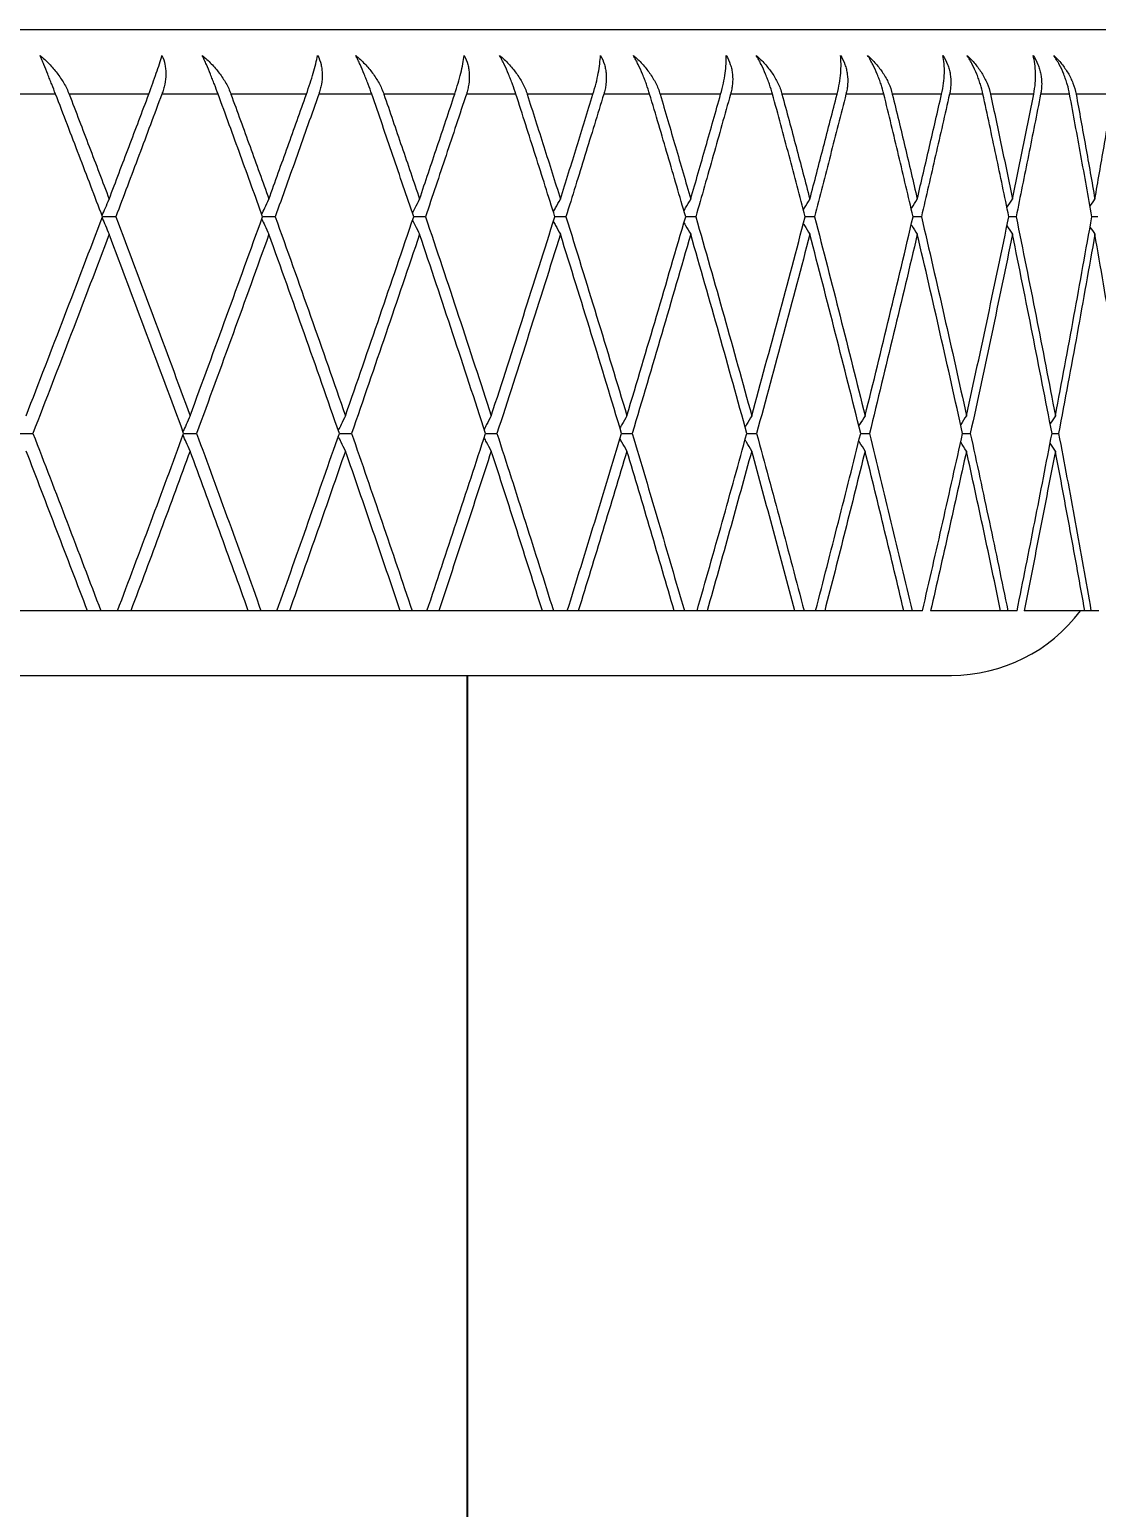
# Model space of a CAD drawing. Extents: x 1661 to 2451, y 0 to 579.
# Drawn here: x 1902.75 to 1911.02, y 266.34 to 277.78 of the extents above; entities that cross this region are included whole.
import ezdxf

# ---------------------------------------------------------------- set-up
doc = ezdxf.new("R2010")
doc.units = 0
doc.header["$LTSCALE"] = 10
doc.header["$MEASUREMENT"] = 0
doc.header["$PDMODE"] = 3
doc.header["$PDSIZE"] = -10
doc.layers.get('0').update_dxf_attribs({"linetype": 'CONTINUOUS'})
doc.layers.get('DEFPOINTS').update_dxf_attribs({"linetype": 'CONTINUOUS'})
doc.layers.add('1', color=7, linetype='CONTINUOUS')
doc.styles.add('Daelim Dimension', font='')
doc.styles.get('Daelim Dimension').set_extended_font_data('나눔고딕')
doc.dimstyles.new('DEFAULT', dxfattribs={"dimscale": 2, "dimtxt": 2, "dimasz": 2, "dimexe": 0, "dimexo": 2, "dimgap": 1, "dimtad": 1, "dimdec": 0, "dimzin": 9, "dimdsep": 46, "dimtxsty": 'Daelim Dimension', "dimcen": 0.5, "dimclrd": 5, "dimclre": 5, "dimclrt": 256, "dimadec": 1, "dimazin": 0, "dimtfac": 1, "dimtdec": 0, "dimtix": 1, "dimtmove": 0, "dimatfit": 3, "dimfxl": 1, "dimtolj": 1, "dimtzin": 1, "dimlwd": 9, "dimlwe": 9, "dimarcsym": 0})

# ---------------------------------------------------------------- blocks, each defined once
blk = doc.blocks.new('*D10')
at = {"color": 5, "linetype": 'ByBlock', "lineweight": 9, "ltscale": 0.5, "transparency": 16777216}
for p, q in [((2201.175, 273.281), (2210.23, 273.281)), ((2210.23, 229.281), (2210.23, 269.281)), ((2201.175, 225.281), (2210.23, 225.281))]:
    blk.add_line(p, q, dxfattribs=at)
at = {"color": 5, "lineweight": 9, "ltscale": 0.5, "transparency": 16777216}
for p, q in [((1872.627, 259.845), (1872.627, 257.735)), ((1907.627, 259.845), (1907.627, 257.735)), ((1872.627, 257.735), (1760.008, 257.735)), ((1903.627, 257.735), (1876.627, 257.735))]:
    blk.add_line(p, q, dxfattribs=at)
at = {"color": 5, "ltscale": 0.5, "transparency": 16777216}
for points in [[(2209.563, 269.281), (2210.897, 269.281), (2210.23, 273.281)], [(1876.627, 258.401), (1876.627, 257.068), (1872.627, 257.735)], [(1903.627, 258.401), (1903.627, 257.068), (1907.627, 257.735)], [(2209.563, 229.281), (2210.897, 229.281), (2210.23, 225.281)]]:
    blk.add_solid(points, dxfattribs=at)
at = {"layer": 'DEFPOINTS', "color": 0, "ltscale": 0.5, "transparency": 16777216}
for p in [(2197.175, 273.281), (2210.23, 273.281), (1907.627, 257.735), (1872.627, 255.845), (1907.627, 255.845), (2197.175, 225.281)]:
    blk.add_point(p, dxfattribs=at)
at = {"color": 7, "ltscale": 0.5, "transparency": 16777216, "insert": (1803.117, 266.359), "char_height": 10, "attachment_point": 5, "style": 'Daelim Dimension'}
blk.add_mtext('\\A1;설치구멍 %%C35', dxfattribs=at)
at = {"ltscale": 0.5, "transparency": 16777216, "insert": (2206.053, 249.281), "char_height": 4, "attachment_point": 5, "rotation": 90, "style": 'Daelim Dimension'}
blk.add_mtext('\\A1;48', dxfattribs=at)

msp = doc.modelspace()

# ---------------------------------------------------------------- linework, layer by layer
at = {"ltscale": 0.5}
msp.add_line((1906.144, 254.92), (1906.144, 272.781), dxfattribs=at)
at = {"layer": '1', "color": 7, "linetype": 'Continuous', "lineweight": 18}
for p, q in [((1890.144, 277.781), (1912.144, 277.781)), ((1903.201, 273.281), (1902.242, 273.281)), ((1903.434, 273.281), (1903.304, 273.281)), ((1904.447, 273.281), (1903.536, 273.281)), ((1904.668, 273.281), (1904.545, 273.281)), ((1905.624, 273.281), (1904.765, 273.281)), ((1905.831, 273.281), (1905.716, 273.281)), ((1906.725, 273.281), (1905.922, 273.281)), ((1906.918, 273.281), (1906.811, 273.281)), ((1907.746, 273.281), (1907.003, 273.281)), ((1907.923, 273.281), (1907.825, 273.281)), ((1908.68, 273.281), (1908.001, 273.281)), ((1908.842, 273.281), (1908.752, 273.281)), ((1909.525, 273.281), (1908.912, 273.281)), ((1909.669, 273.281), (1909.589, 273.281)), ((1910.275, 273.281), (1909.732, 273.281)), ((1910.402, 273.281), (1910.331, 273.281)), ((1910.927, 273.281), (1910.457, 273.281)), ((1911.035, 273.281), (1910.975, 273.281)), ((1890.144, 272.781), (1909.894, 272.781))]:
    msp.add_line(p, q, dxfattribs=at)
msp.add_arc((1909.894, 274.031), 1.25, 270, 323.1296, dxfattribs=at)
for points, knots in [([(1902.954, 277.281), (1902.944, 277.306), (1902.934, 277.332), (1902.919, 277.37), (1902.914, 277.383), (1902.903, 277.409), (1902.898, 277.422), (1902.883, 277.461), (1902.873, 277.486), (1902.858, 277.522), (1902.853, 277.534), (1902.843, 277.558), (1902.838, 277.569), (1902.834, 277.581)], [0, 0, 0, 0, 0.25, 0.25, 0.375, 0.375, 0.5, 0.5, 0.75, 0.75, 0.875, 0.875, 1, 1, 1, 1]), ([(1902.834, 277.581), (1902.858, 277.56), (1902.882, 277.539), (1902.926, 277.493), (1902.946, 277.469), (1902.975, 277.432), (1902.984, 277.419), (1903.002, 277.392), (1903.01, 277.379), (1903.034, 277.338), (1903.047, 277.31), (1903.059, 277.281)], [0, 0, 0, 0, 0.25, 0.25, 0.5, 0.5, 0.625, 0.625, 0.75, 0.75, 1, 1, 1, 1]), ([(1903.676, 277.281), (1903.687, 277.31), (1903.697, 277.338), (1903.716, 277.392), (1903.725, 277.418), (1903.743, 277.469), (1903.751, 277.493), (1903.765, 277.539), (1903.772, 277.56), (1903.778, 277.581)], [0, 0, 0, 0, 0.25, 0.25, 0.5, 0.5, 0.75, 0.75, 1, 1, 1, 1]), ([(1903.778, 277.581), (1903.788, 277.558), (1903.796, 277.535), (1903.803, 277.498), (1903.805, 277.486), (1903.807, 277.461), (1903.808, 277.448), (1903.807, 277.409), (1903.805, 277.383), (1903.797, 277.345), (1903.794, 277.332), (1903.786, 277.306), (1903.782, 277.293), (1903.777, 277.281)], [0, 0, 0, 0, 0.25, 0.25, 0.375, 0.375, 0.5, 0.5, 0.75, 0.75, 0.875, 0.875, 1, 1, 1, 1]), ([(1904.213, 277.281), (1904.204, 277.306), (1904.194, 277.332), (1904.179, 277.37), (1904.174, 277.383), (1904.164, 277.409), (1904.158, 277.422), (1904.143, 277.461), (1904.132, 277.486), (1904.117, 277.522), (1904.111, 277.534), (1904.101, 277.558), (1904.096, 277.569), (1904.09, 277.581)], [0, 0, 0, 0, 0.25, 0.25, 0.375, 0.375, 0.5, 0.5, 0.75, 0.75, 0.875, 0.875, 1, 1, 1, 1]), ([(1904.09, 277.581), (1904.115, 277.56), (1904.138, 277.539), (1904.182, 277.493), (1904.203, 277.469), (1904.231, 277.432), (1904.24, 277.419), (1904.257, 277.392), (1904.266, 277.379), (1904.289, 277.338), (1904.302, 277.31), (1904.312, 277.281)], [0, 0, 0, 0, 0.25, 0.25, 0.5, 0.5, 0.625, 0.625, 0.75, 0.75, 1, 1, 1, 1]), ([(1904.897, 277.281), (1904.907, 277.31), (1904.916, 277.338), (1904.934, 277.392), (1904.942, 277.418), (1904.957, 277.469), (1904.963, 277.493), (1904.975, 277.539), (1904.98, 277.56), (1904.984, 277.581)], [0, 0, 0, 0, 0.25, 0.25, 0.5, 0.5, 0.75, 0.75, 1, 1, 1, 1]), ([(1904.984, 277.581), (1904.996, 277.558), (1905.004, 277.535), (1905.013, 277.498), (1905.015, 277.486), (1905.018, 277.461), (1905.019, 277.448), (1905.02, 277.409), (1905.018, 277.383), (1905.011, 277.345), (1905.008, 277.332), (1905.001, 277.306), (1904.997, 277.293), (1904.993, 277.281)], [0, 0, 0, 0, 0.25, 0.25, 0.375, 0.375, 0.5, 0.5, 0.75, 0.75, 0.875, 0.875, 1, 1, 1, 1]), ([(1905.404, 277.281), (1905.395, 277.306), (1905.386, 277.332), (1905.371, 277.37), (1905.366, 277.383), (1905.356, 277.409), (1905.35, 277.422), (1905.335, 277.461), (1905.324, 277.486), (1905.307, 277.522), (1905.302, 277.534), (1905.29, 277.558), (1905.285, 277.569), (1905.279, 277.581)], [0, 0, 0, 0, 0.25, 0.25, 0.375, 0.375, 0.5, 0.5, 0.75, 0.75, 0.875, 0.875, 1, 1, 1, 1]), ([(1905.279, 277.581), (1905.304, 277.56), (1905.327, 277.539), (1905.37, 277.493), (1905.391, 277.469), (1905.418, 277.432), (1905.427, 277.419), (1905.444, 277.392), (1905.452, 277.379), (1905.474, 277.338), (1905.487, 277.31), (1905.497, 277.281)], [0, 0, 0, 0, 0.25, 0.25, 0.5, 0.5, 0.625, 0.625, 0.75, 0.75, 1, 1, 1, 1]), ([(1906.046, 277.281), (1906.055, 277.31), (1906.064, 277.338), (1906.08, 277.392), (1906.087, 277.418), (1906.099, 277.469), (1906.104, 277.493), (1906.113, 277.539), (1906.116, 277.56), (1906.119, 277.581)], [0, 0, 0, 0, 0.25, 0.25, 0.5, 0.5, 0.75, 0.75, 1, 1, 1, 1]), ([(1906.119, 277.581), (1906.131, 277.558), (1906.14, 277.535), (1906.15, 277.498), (1906.153, 277.486), (1906.157, 277.461), (1906.158, 277.448), (1906.16, 277.409), (1906.158, 277.383), (1906.152, 277.345), (1906.15, 277.332), (1906.144, 277.306), (1906.14, 277.293), (1906.136, 277.281)], [0, 0, 0, 0, 0.25, 0.25, 0.375, 0.375, 0.5, 0.5, 0.75, 0.75, 0.875, 0.875, 1, 1, 1, 1]), ([(1906.52, 277.281), (1906.512, 277.306), (1906.503, 277.332), (1906.489, 277.37), (1906.484, 277.383), (1906.474, 277.409), (1906.468, 277.422), (1906.452, 277.461), (1906.441, 277.486), (1906.424, 277.522), (1906.418, 277.534), (1906.406, 277.558), (1906.4, 277.569), (1906.394, 277.581)], [0, 0, 0, 0, 0.25, 0.25, 0.375, 0.375, 0.5, 0.5, 0.75, 0.75, 0.875, 0.875, 1, 1, 1, 1]), ([(1906.394, 277.581), (1906.419, 277.56), (1906.442, 277.539), (1906.484, 277.493), (1906.504, 277.469), (1906.531, 277.432), (1906.54, 277.419), (1906.557, 277.392), (1906.564, 277.379), (1906.586, 277.338), (1906.598, 277.31), (1906.607, 277.281)], [0, 0, 0, 0, 0.25, 0.25, 0.5, 0.5, 0.625, 0.625, 0.75, 0.75, 1, 1, 1, 1]), ([(1907.117, 277.281), (1907.126, 277.31), (1907.134, 277.338), (1907.148, 277.392), (1907.153, 277.418), (1907.163, 277.469), (1907.167, 277.493), (1907.172, 277.539), (1907.174, 277.56), (1907.175, 277.581)], [0, 0, 0, 0, 0.25, 0.25, 0.5, 0.5, 0.75, 0.75, 1, 1, 1, 1]), ([(1907.175, 277.581), (1907.188, 277.558), (1907.198, 277.535), (1907.209, 277.498), (1907.212, 277.486), (1907.217, 277.461), (1907.218, 277.448), (1907.221, 277.409), (1907.221, 277.383), (1907.216, 277.345), (1907.214, 277.332), (1907.208, 277.306), (1907.205, 277.293), (1907.201, 277.281)], [0, 0, 0, 0, 0.25, 0.25, 0.375, 0.375, 0.5, 0.5, 0.75, 0.75, 0.875, 0.875, 1, 1, 1, 1]), ([(1907.556, 277.281), (1907.549, 277.306), (1907.54, 277.332), (1907.527, 277.37), (1907.522, 277.383), (1907.512, 277.409), (1907.507, 277.422), (1907.49, 277.461), (1907.479, 277.486), (1907.461, 277.522), (1907.455, 277.534), (1907.443, 277.558), (1907.436, 277.569), (1907.43, 277.581)], [0, 0, 0, 0, 0.25, 0.25, 0.375, 0.375, 0.5, 0.5, 0.75, 0.75, 0.875, 0.875, 1, 1, 1, 1]), ([(1907.43, 277.581), (1907.454, 277.56), (1907.477, 277.539), (1907.519, 277.493), (1907.538, 277.469), (1907.565, 277.432), (1907.573, 277.419), (1907.589, 277.392), (1907.596, 277.379), (1907.617, 277.338), (1907.628, 277.31), (1907.637, 277.281)], [0, 0, 0, 0, 0.25, 0.25, 0.5, 0.5, 0.625, 0.625, 0.75, 0.75, 1, 1, 1, 1]), ([(1908.106, 277.281), (1908.115, 277.31), (1908.121, 277.338), (1908.133, 277.392), (1908.137, 277.418), (1908.144, 277.469), (1908.147, 277.493), (1908.149, 277.539), (1908.149, 277.56), (1908.149, 277.581)], [0, 0, 0, 0, 0.25, 0.25, 0.5, 0.5, 0.75, 0.75, 1, 1, 1, 1]), ([(1908.149, 277.581), (1908.162, 277.558), (1908.173, 277.535), (1908.185, 277.498), (1908.189, 277.486), (1908.194, 277.461), (1908.196, 277.448), (1908.2, 277.409), (1908.2, 277.383), (1908.196, 277.345), (1908.194, 277.332), (1908.189, 277.306), (1908.186, 277.293), (1908.183, 277.281)], [0, 0, 0, 0, 0.25, 0.25, 0.375, 0.375, 0.5, 0.5, 0.75, 0.75, 0.875, 0.875, 1, 1, 1, 1]), ([(1908.508, 277.281), (1908.501, 277.306), (1908.493, 277.332), (1908.48, 277.37), (1908.475, 277.383), (1908.465, 277.409), (1908.46, 277.422), (1908.444, 277.461), (1908.433, 277.486), (1908.414, 277.522), (1908.408, 277.534), (1908.395, 277.558), (1908.388, 277.569), (1908.382, 277.581)], [0, 0, 0, 0, 0.25, 0.25, 0.375, 0.375, 0.5, 0.5, 0.75, 0.75, 0.875, 0.875, 1, 1, 1, 1]), ([(1908.382, 277.581), (1908.405, 277.56), (1908.427, 277.539), (1908.468, 277.493), (1908.487, 277.469), (1908.513, 277.432), (1908.521, 277.419), (1908.536, 277.392), (1908.543, 277.379), (1908.563, 277.338), (1908.573, 277.31), (1908.581, 277.281)], [0, 0, 0, 0, 0.25, 0.25, 0.5, 0.5, 0.625, 0.625, 0.75, 0.75, 1, 1, 1, 1]), ([(1909.008, 277.281), (1909.015, 277.31), (1909.021, 277.338), (1909.03, 277.392), (1909.034, 277.418), (1909.038, 277.469), (1909.039, 277.493), (1909.038, 277.539), (1909.037, 277.56), (1909.034, 277.581)], [0, 0, 0, 0, 0.25, 0.25, 0.5, 0.5, 0.75, 0.75, 1, 1, 1, 1]), ([(1909.034, 277.581), (1909.049, 277.558), (1909.06, 277.535), (1909.073, 277.498), (1909.077, 277.486), (1909.083, 277.461), (1909.085, 277.448), (1909.091, 277.409), (1909.091, 277.383), (1909.089, 277.345), (1909.087, 277.332), (1909.083, 277.306), (1909.08, 277.293), (1909.077, 277.281)], [0, 0, 0, 0, 0.25, 0.25, 0.375, 0.375, 0.5, 0.5, 0.75, 0.75, 0.875, 0.875, 1, 1, 1, 1]), ([(1909.37, 277.281), (1909.364, 277.306), (1909.357, 277.332), (1909.344, 277.37), (1909.339, 277.383), (1909.33, 277.409), (1909.325, 277.422), (1909.309, 277.461), (1909.297, 277.486), (1909.279, 277.522), (1909.272, 277.534), (1909.259, 277.558), (1909.252, 277.569), (1909.244, 277.581)], [0, 0, 0, 0, 0.25, 0.25, 0.375, 0.375, 0.5, 0.5, 0.75, 0.75, 0.875, 0.875, 1, 1, 1, 1]), ([(1909.244, 277.581), (1909.268, 277.56), (1909.289, 277.539), (1909.329, 277.493), (1909.347, 277.469), (1909.372, 277.432), (1909.38, 277.419), (1909.394, 277.392), (1909.401, 277.379), (1909.419, 277.338), (1909.429, 277.31), (1909.436, 277.281)], [0, 0, 0, 0, 0.25, 0.25, 0.5, 0.5, 0.625, 0.625, 0.75, 0.75, 1, 1, 1, 1]), ([(1909.817, 277.281), (1909.824, 277.31), (1909.829, 277.338), (1909.836, 277.392), (1909.838, 277.418), (1909.84, 277.469), (1909.839, 277.493), (1909.835, 277.539), (1909.832, 277.56), (1909.828, 277.581)], [0, 0, 0, 0, 0.25, 0.25, 0.5, 0.5, 0.75, 0.75, 1, 1, 1, 1]), ([(1909.828, 277.581), (1909.843, 277.558), (1909.855, 277.535), (1909.869, 277.498), (1909.873, 277.486), (1909.88, 277.461), (1909.883, 277.448), (1909.889, 277.409), (1909.89, 277.383), (1909.889, 277.345), (1909.887, 277.332), (1909.884, 277.306), (1909.882, 277.293), (1909.879, 277.281)], [0, 0, 0, 0, 0.25, 0.25, 0.375, 0.375, 0.5, 0.5, 0.75, 0.75, 0.875, 0.875, 1, 1, 1, 1]), ([(1910.138, 277.281), (1910.133, 277.306), (1910.126, 277.332), (1910.114, 277.37), (1910.11, 277.383), (1910.101, 277.409), (1910.096, 277.422), (1910.08, 277.461), (1910.068, 277.486), (1910.049, 277.522), (1910.043, 277.534), (1910.029, 277.558), (1910.022, 277.569), (1910.014, 277.581)], [0, 0, 0, 0, 0.25, 0.25, 0.375, 0.375, 0.5, 0.5, 0.75, 0.75, 0.875, 0.875, 1, 1, 1, 1]), ([(1910.014, 277.581), (1910.037, 277.56), (1910.058, 277.539), (1910.096, 277.493), (1910.113, 277.469), (1910.137, 277.432), (1910.144, 277.419), (1910.158, 277.392), (1910.164, 277.379), (1910.181, 277.338), (1910.19, 277.31), (1910.197, 277.281)], [0, 0, 0, 0, 0.25, 0.25, 0.5, 0.5, 0.625, 0.625, 0.75, 0.75, 1, 1, 1, 1]), ([(1910.531, 277.281), (1910.537, 277.31), (1910.541, 277.338), (1910.546, 277.392), (1910.546, 277.418), (1910.545, 277.469), (1910.543, 277.493), (1910.536, 277.539), (1910.532, 277.56), (1910.526, 277.581)], [0, 0, 0, 0, 0.25, 0.25, 0.5, 0.5, 0.75, 0.75, 1, 1, 1, 1]), ([(1910.526, 277.581), (1910.541, 277.558), (1910.554, 277.535), (1910.569, 277.498), (1910.573, 277.486), (1910.581, 277.461), (1910.584, 277.448), (1910.591, 277.409), (1910.593, 277.383), (1910.593, 277.345), (1910.592, 277.332), (1910.589, 277.306), (1910.587, 277.293), (1910.585, 277.281)], [0, 0, 0, 0, 0.25, 0.25, 0.375, 0.375, 0.5, 0.5, 0.75, 0.75, 0.875, 0.875, 1, 1, 1, 1]), ([(1910.809, 277.281), (1910.805, 277.306), (1910.799, 277.332), (1910.788, 277.37), (1910.783, 277.383), (1910.774, 277.409), (1910.77, 277.422), (1910.754, 277.461), (1910.743, 277.486), (1910.723, 277.522), (1910.716, 277.534), (1910.702, 277.558), (1910.695, 277.569), (1910.687, 277.581)], [0, 0, 0, 0, 0.25, 0.25, 0.375, 0.375, 0.5, 0.5, 0.75, 0.75, 0.875, 0.875, 1, 1, 1, 1]), ([(1910.687, 277.581), (1910.709, 277.56), (1910.729, 277.539), (1910.766, 277.493), (1910.782, 277.469), (1910.805, 277.432), (1910.812, 277.419), (1910.824, 277.392), (1910.83, 277.379), (1910.846, 277.338), (1910.854, 277.31), (1910.86, 277.281)], [0, 0, 0, 0, 0.25, 0.25, 0.5, 0.5, 0.625, 0.625, 0.75, 0.75, 1, 1, 1, 1]), ([(1903.314, 276.341), (1903.323, 276.361), (1903.341, 276.403), (1903.359, 276.445), (1903.369, 276.468)], [0, 0, 0, 0, 0.465364, 1, 1, 1, 1]), ([(1904.551, 276.351), (1904.559, 276.367), (1904.577, 276.406), (1904.596, 276.445), (1904.607, 276.468)], [0, 0, 0, 0, 0.421454, 1, 1, 1, 1]), ([(1905.718, 276.36), (1905.725, 276.373), (1905.744, 276.409), (1905.762, 276.445), (1905.774, 276.468)], [0, 0, 0, 0, 0.372032, 1, 1, 1, 1]), ([(1906.81, 276.369), (1906.816, 276.379), (1906.834, 276.412), (1906.852, 276.445), (1906.865, 276.468)], [0, 0, 0, 0, 0.315699, 1, 1, 1, 1]), ([(1907.822, 276.378), (1907.826, 276.385), (1907.843, 276.415), (1907.861, 276.445), (1907.874, 276.468)], [0, 0, 0, 0, 0.249637, 1, 1, 1, 1]), ([(1908.747, 276.386), (1908.75, 276.391), (1908.767, 276.418), (1908.783, 276.445), (1908.797, 276.468)], [0, 0, 0, 0, 0.171157, 1, 1, 1, 1]), ([(1909.583, 276.395), (1909.584, 276.397), (1909.599, 276.421), (1909.615, 276.445), (1909.629, 276.468)], [0, 0, 0, 0, 0.074445, 1, 1, 1, 1]), ([(1903.314, 276.323), (1903.323, 276.304), (1903.341, 276.261), (1903.359, 276.219), (1903.369, 276.196)], [0, 0, 0, 0, 0.465382, 1, 1, 1, 1]), ([(1903.421, 276.332), (1903.402, 276.332), (1903.368, 276.332), (1903.333, 276.332), (1903.317, 276.332)], [0, 0, 0, 0, 0.534768, 1, 1, 1, 1]), ([(1904.551, 276.314), (1904.559, 276.297), (1904.577, 276.258), (1904.596, 276.219), (1904.607, 276.196)], [0, 0, 0, 0, 0.421506, 1, 1, 1, 1]), ([(1904.655, 276.332), (1904.636, 276.332), (1904.604, 276.332), (1904.571, 276.332), (1904.558, 276.332)], [0, 0, 0, 0, 0.578894, 1, 1, 1, 1]), ([(1905.718, 276.304), (1905.725, 276.291), (1905.744, 276.255), (1905.762, 276.219), (1905.774, 276.196)], [0, 0, 0, 0, 0.372229, 1, 1, 1, 1]), ([(1905.819, 276.332), (1905.8, 276.332), (1905.77, 276.332), (1905.739, 276.332), (1905.728, 276.332)], [0, 0, 0, 0, 0.628508, 1, 1, 1, 1]), ([(1906.81, 276.296), (1906.816, 276.285), (1906.834, 276.252), (1906.852, 276.219), (1906.865, 276.196)], [0, 0, 0, 0, 0.3159, 1, 1, 1, 1]), ([(1906.907, 276.332), (1906.888, 276.332), (1906.859, 276.332), (1906.831, 276.332), (1906.822, 276.332)], [0, 0, 0, 0, 0.685314, 1, 1, 1, 1]), ([(1907.821, 276.287), (1907.826, 276.279), (1907.843, 276.249), (1907.861, 276.219), (1907.874, 276.196)], [0, 0, 0, 0, 0.250201, 1, 1, 1, 1]), ([(1907.913, 276.332), (1907.894, 276.332), (1907.867, 276.332), (1907.841, 276.332), (1907.835, 276.332)], [0, 0, 0, 0, 0.751687, 1, 1, 1, 1]), ([(1908.747, 276.278), (1908.75, 276.274), (1908.767, 276.246), (1908.783, 276.219), (1908.797, 276.196)], [0, 0, 0, 0, 0.171756, 1, 1, 1, 1]), ([(1908.833, 276.332), (1908.813, 276.332), (1908.789, 276.332), (1908.765, 276.332), (1908.761, 276.332)], [0, 0, 0, 0, 0.831081, 1, 1, 1, 1]), ([(1909.583, 276.27), (1909.584, 276.268), (1909.599, 276.243), (1909.615, 276.219), (1909.629, 276.196)], [0, 0, 0, 0, 0.07539, 1, 1, 1, 1]), ([(1909.661, 276.332), (1909.641, 276.332), (1909.62, 276.332), (1909.599, 276.332), (1909.597, 276.332)], [0, 0, 0, 0, 0.928888, 1, 1, 1, 1]), ([(1903.996, 274.791), (1903.986, 274.768), (1903.967, 274.727), (1903.949, 274.686), (1903.941, 274.668)], [0, 0, 0, 0, 0.556086, 1, 1, 1, 1]), ([(1905.199, 274.791), (1905.188, 274.768), (1905.17, 274.73), (1905.151, 274.693), (1905.144, 274.678)], [0, 0, 0, 0, 0.602489, 1, 1, 1, 1]), ([(1906.329, 274.791), (1906.317, 274.768), (1906.299, 274.733), (1906.28, 274.699), (1906.274, 274.687)], [0, 0, 0, 0, 0.655053, 1, 1, 1, 1]), ([(1907.38, 274.791), (1907.367, 274.768), (1907.349, 274.736), (1907.331, 274.705), (1907.326, 274.696)], [0, 0, 0, 0, 0.715722, 1, 1, 1, 1]), ([(1908.347, 274.791), (1908.333, 274.768), (1908.316, 274.739), (1908.299, 274.71), (1908.295, 274.704)], [0, 0, 0, 0, 0.787306, 1, 1, 1, 1]), ([(1909.225, 274.791), (1909.211, 274.768), (1909.195, 274.742), (1909.178, 274.716), (1909.176, 274.713)], [0, 0, 0, 0, 0.873936, 1, 1, 1, 1]), ([(1910.01, 274.791), (1909.995, 274.768), (1909.98, 274.745), (1909.965, 274.722), (1909.965, 274.721)], [0, 0, 0, 0, 0.98196, 1, 1, 1, 1]), ([(1903.996, 274.518), (1903.986, 274.541), (1903.967, 274.582), (1903.949, 274.622), (1903.941, 274.641)], [0, 0, 0, 0, 0.556145, 1, 1, 1, 1]), ([(1903.946, 274.654), (1903.961, 274.654), (1903.994, 274.654), (1904.028, 274.654), (1904.046, 274.654)], [0, 0, 0, 0, 0.443606, 1, 1, 1, 1]), ([(1905.199, 274.518), (1905.188, 274.541), (1905.17, 274.578), (1905.151, 274.616), (1905.144, 274.631)], [0, 0, 0, 0, 0.602602, 1, 1, 1, 1]), ([(1905.152, 274.654), (1905.164, 274.654), (1905.196, 274.654), (1905.228, 274.654), (1905.247, 274.654)], [0, 0, 0, 0, 0.396884, 1, 1, 1, 1]), ([(1906.329, 274.518), (1906.317, 274.541), (1906.299, 274.575), (1906.28, 274.61), (1906.274, 274.622)], [0, 0, 0, 0, 0.655225, 1, 1, 1, 1]), ([(1906.285, 274.654), (1906.295, 274.654), (1906.324, 274.654), (1906.354, 274.654), (1906.373, 274.654)], [0, 0, 0, 0, 0.343902, 1, 1, 1, 1]), ([(1907.339, 274.654), (1907.347, 274.654), (1907.374, 274.654), (1907.401, 274.654), (1907.421, 274.654)], [0, 0, 0, 0, 0.28262, 1, 1, 1, 1]), ([(1908.309, 274.654), (1908.314, 274.654), (1908.339, 274.654), (1908.364, 274.654), (1908.384, 274.654)], [0, 0, 0, 0, 0.210224, 1, 1, 1, 1]), ([(1909.191, 274.654), (1909.194, 274.654), (1909.216, 274.654), (1909.239, 274.654), (1909.259, 274.654)], [0, 0, 0, 0, 0.122399, 1, 1, 1, 1]), ([(1909.98, 274.654), (1909.98, 274.654), (1910, 274.654), (1910.02, 274.654), (1910.04, 274.654)], [0, 0, 0, 0, 0.012472, 1, 1, 1, 1]), ([(1907.38, 274.518), (1907.367, 274.541), (1907.349, 274.572), (1907.331, 274.604), (1907.326, 274.613)], [0, 0, 0, 0, 0.715983, 1, 1, 1, 1]), ([(1908.347, 274.518), (1908.333, 274.541), (1908.316, 274.57), (1908.299, 274.598), (1908.295, 274.605)], [0, 0, 0, 0, 0.787673, 1, 1, 1, 1]), ([(1909.225, 274.518), (1909.211, 274.541), (1909.195, 274.567), (1909.178, 274.593), (1909.176, 274.596)], [0, 0, 0, 0, 0.874459, 1, 1, 1, 1]), ([(1910.01, 274.518), (1909.995, 274.541), (1909.98, 274.564), (1909.965, 274.587), (1909.965, 274.587)], [0, 0, 0, 0, 0.982684, 1, 1, 1, 1]), ([(1903.304, 273.281), (1903.286, 273.281), (1903.251, 273.281), (1903.217, 273.281), (1903.201, 273.281)], [0, 0, 0, 0, 0.531199, 1, 1, 1, 1]), ([(1903.536, 273.281), (1903.518, 273.281), (1903.484, 273.281), (1903.449, 273.281), (1903.434, 273.281)], [0, 0, 0, 0, 0.538856, 1, 1, 1, 1]), ([(1904.545, 273.281), (1904.526, 273.281), (1904.494, 273.281), (1904.461, 273.281), (1904.447, 273.281)], [0, 0, 0, 0, 0.574918, 1, 1, 1, 1]), ([(1904.765, 273.281), (1904.746, 273.281), (1904.714, 273.281), (1904.681, 273.281), (1904.668, 273.281)], [0, 0, 0, 0, 0.58346, 1, 1, 1, 1]), ([(1905.716, 273.281), (1905.697, 273.281), (1905.666, 273.281), (1905.635, 273.281), (1905.624, 273.281)], [0, 0, 0, 0, 0.624011, 1, 1, 1, 1]), ([(1905.922, 273.281), (1905.903, 273.281), (1905.873, 273.281), (1905.842, 273.281), (1905.831, 273.281)], [0, 0, 0, 0, 0.633699, 1, 1, 1, 1]), ([(1906.811, 273.281), (1906.791, 273.281), (1906.763, 273.281), (1906.734, 273.281), (1906.725, 273.281)], [0, 0, 0, 0, 0.680129, 1, 1, 1, 1]), ([(1907.003, 273.281), (1906.983, 273.281), (1906.955, 273.281), (1906.927, 273.281), (1906.918, 273.281)], [0, 0, 0, 0, 0.691308, 1, 1, 1, 1]), ([(1907.825, 273.281), (1907.805, 273.281), (1907.779, 273.281), (1907.752, 273.281), (1907.746, 273.281)], [0, 0, 0, 0, 0.745536, 1, 1, 1, 1]), ([(1908.001, 273.281), (1907.981, 273.281), (1907.955, 273.281), (1907.93, 273.281), (1907.923, 273.281)], [0, 0, 0, 0, 0.758757, 1, 1, 1, 1]), ([(1908.752, 273.281), (1908.733, 273.281), (1908.709, 273.281), (1908.685, 273.281), (1908.68, 273.281)], [0, 0, 0, 0, 0.823644, 1, 1, 1, 1]), ([(1908.912, 273.281), (1908.893, 273.281), (1908.869, 273.281), (1908.846, 273.281), (1908.842, 273.281)], [0, 0, 0, 0, 0.839672, 1, 1, 1, 1]), ([(1909.589, 273.281), (1909.569, 273.281), (1909.548, 273.281), (1909.527, 273.281), (1909.525, 273.281)], [0, 0, 0, 0, 0.919542, 1, 1, 1, 1])]:
    msp.add_open_spline(points, degree=3, knots=knots, dxfattribs=at)
at = {"layer": '1', "color": 7, "linetype": 'Continuous', "lineweight": 13}
for points, weights in [([(1902.954, 277.281), (1902.727, 277.281), (1902.496, 277.281)], [1, 0.9999245188, 1]), ([(1903.676, 277.281), (1903.371, 277.281), (1903.059, 277.281)], [1, 0.999856305361, 1]), ([(1904.213, 277.281), (1903.997, 277.281), (1903.777, 277.281)], [1, 0.9999245188, 1]), ([(1904.897, 277.281), (1904.609, 277.281), (1904.312, 277.281)], [1, 0.999856305361, 1]), ([(1905.404, 277.281), (1905.2, 277.281), (1904.993, 277.281)], [1, 0.999924518799, 1]), ([(1906.046, 277.281), (1905.776, 277.281), (1905.497, 277.281)], [1, 0.999856305361, 1]), ([(1906.52, 277.281), (1906.33, 277.281), (1906.136, 277.281)], [1, 0.9999245188, 1]), ([(1907.117, 277.281), (1906.867, 277.281), (1906.607, 277.281)], [1, 0.999856305361, 1]), ([(1907.556, 277.281), (1907.381, 277.281), (1907.201, 277.281)], [1, 0.9999245188, 1]), ([(1908.106, 277.281), (1907.877, 277.281), (1907.637, 277.281)], [1, 0.999856305361, 1]), ([(1908.508, 277.281), (1908.348, 277.281), (1908.183, 277.281)], [1, 0.9999245188, 1]), ([(1909.008, 277.281), (1908.8, 277.281), (1908.581, 277.281)], [1, 0.999856305361, 1]), ([(1909.37, 277.281), (1909.226, 277.281), (1909.077, 277.281)], [1, 0.9999245188, 1]), ([(1909.817, 277.281), (1909.632, 277.281), (1909.436, 277.281)], [1, 0.999856305361, 1]), ([(1910.138, 277.281), (1910.012, 277.281), (1909.879, 277.281)], [1, 0.9999245188, 1]), ([(1910.531, 277.281), (1910.37, 277.281), (1910.197, 277.281)], [1, 0.999856305361, 1]), ([(1910.809, 277.281), (1910.7, 277.281), (1910.585, 277.281)], [1, 0.9999245188, 1]), ([(1911.145, 277.281), (1911.008, 277.281), (1910.86, 277.281)], [1, 0.999856305361, 1])]:
    msp.add_rational_spline(points, weights, degree=2, dxfattribs=at)
at = {"layer": '1', "color": 7, "linetype": 'Continuous', "lineweight": 18}
for points in [[(1903.317, 276.332), (1903.257, 276.49), (1903.136, 276.807), (1903.015, 277.123), (1902.954, 277.281)], [(1903.059, 277.281), (1903.111, 277.145), (1903.214, 276.875), (1903.318, 276.604), (1903.369, 276.468)], [(1903.369, 276.468), (1903.42, 276.604), (1903.523, 276.875), (1903.625, 277.145), (1903.676, 277.281)], [(1903.777, 277.281), (1903.718, 277.123), (1903.6, 276.807), (1903.48, 276.49), (1903.421, 276.332)], [(1904.558, 276.332), (1904.501, 276.49), (1904.386, 276.807), (1904.271, 277.123), (1904.213, 277.281)], [(1904.312, 277.281), (1904.362, 277.145), (1904.46, 276.875), (1904.558, 276.604), (1904.607, 276.468)], [(1904.607, 276.468), (1904.655, 276.604), (1904.752, 276.875), (1904.849, 277.145), (1904.897, 277.281)], [(1904.993, 277.281), (1904.937, 277.123), (1904.825, 276.807), (1904.712, 276.49), (1904.655, 276.332)], [(1905.728, 276.332), (1905.674, 276.49), (1905.567, 276.807), (1905.458, 277.123), (1905.404, 277.281)], [(1905.497, 277.281), (1905.543, 277.145), (1905.636, 276.875), (1905.728, 276.604), (1905.774, 276.468)], [(1905.774, 276.468), (1905.819, 276.604), (1905.91, 276.875), (1906.001, 277.145), (1906.046, 277.281)], [(1906.136, 277.281), (1906.084, 277.123), (1905.979, 276.807), (1905.873, 276.49), (1905.819, 276.332)], [(1906.822, 276.332), (1906.772, 276.49), (1906.672, 276.807), (1906.571, 277.123), (1906.52, 277.281)], [(1906.607, 277.281), (1906.65, 277.145), (1906.737, 276.875), (1906.822, 276.604), (1906.865, 276.468)], [(1906.865, 276.468), (1906.907, 276.604), (1906.992, 276.875), (1907.076, 277.145), (1907.117, 277.281)], [(1907.201, 277.281), (1907.152, 277.123), (1907.055, 276.807), (1906.957, 276.49), (1906.907, 276.332)], [(1907.835, 276.332), (1907.789, 276.49), (1907.697, 276.807), (1907.603, 277.123), (1907.556, 277.281)], [(1907.637, 277.281), (1907.677, 277.145), (1907.756, 276.875), (1907.835, 276.604), (1907.874, 276.468)], [(1907.874, 276.468), (1907.913, 276.604), (1907.991, 276.875), (1908.068, 277.145), (1908.106, 277.281)], [(1908.183, 277.281), (1908.138, 277.123), (1908.049, 276.807), (1907.959, 276.49), (1907.913, 276.332)], [(1908.761, 276.332), (1908.72, 276.49), (1908.636, 276.807), (1908.551, 277.123), (1908.508, 277.281)], [(1908.581, 277.281), (1908.618, 277.145), (1908.69, 276.875), (1908.762, 276.604), (1908.797, 276.468)], [(1908.797, 276.468), (1908.833, 276.604), (1908.903, 276.875), (1908.973, 277.145), (1909.008, 277.281)], [(1909.077, 277.281), (1909.037, 277.123), (1908.956, 276.807), (1908.874, 276.49), (1908.833, 276.332)], [(1909.597, 276.332), (1909.56, 276.49), (1909.485, 276.807), (1909.409, 277.123), (1909.37, 277.281)], [(1909.436, 277.281), (1909.469, 277.145), (1909.534, 276.875), (1909.598, 276.604), (1909.629, 276.468)], [(1909.629, 276.468), (1909.661, 276.604), (1909.724, 276.875), (1909.786, 277.145), (1909.817, 277.281)], [(1909.879, 277.281), (1909.843, 277.123), (1909.771, 276.807), (1909.698, 276.49), (1909.661, 276.332)], [(1910.339, 276.332), (1910.306, 276.49), (1910.24, 276.807), (1910.172, 277.123), (1910.138, 277.281)], [(1910.197, 277.281), (1910.225, 277.145), (1910.283, 276.875), (1910.339, 276.604), (1910.367, 276.468)], [(1910.367, 276.468), (1910.395, 276.604), (1910.45, 276.875), (1910.504, 277.145), (1910.531, 277.281)], [(1910.585, 277.281), (1910.554, 277.123), (1910.491, 276.807), (1910.427, 276.49), (1910.395, 276.332)], [(1910.982, 276.332), (1910.954, 276.49), (1910.897, 276.807), (1910.839, 277.123), (1910.809, 277.281)], [(1910.86, 277.281), (1910.884, 277.145), (1910.934, 276.875), (1910.982, 276.604), (1911.005, 276.468)], [(1911.005, 276.468), (1911.029, 276.604), (1911.076, 276.875), (1911.123, 277.145), (1911.145, 277.281)], [(1910.324, 276.403), (1910.338, 276.425), (1910.352, 276.447), (1910.367, 276.468)], [(1910.967, 276.412), (1910.98, 276.431), (1910.993, 276.449), (1911.005, 276.468)], [(1902.726, 274.791), (1902.825, 275.048), (1903.024, 275.562), (1903.22, 276.076), (1903.317, 276.332)], [(1903.421, 276.332), (1903.518, 276.076), (1903.711, 275.562), (1903.901, 275.048), (1903.996, 274.791)], [(1903.996, 274.791), (1904.091, 275.048), (1904.279, 275.562), (1904.465, 276.076), (1904.558, 276.332)], [(1904.655, 276.332), (1904.747, 276.076), (1904.93, 275.562), (1905.11, 275.048), (1905.199, 274.791)], [(1905.199, 274.791), (1905.289, 275.048), (1905.466, 275.562), (1905.641, 276.076), (1905.728, 276.332)], [(1905.819, 276.332), (1905.906, 276.076), (1906.077, 275.562), (1906.245, 275.048), (1906.329, 274.791)], [(1906.329, 274.791), (1906.413, 275.048), (1906.578, 275.562), (1906.741, 276.076), (1906.822, 276.332)], [(1906.907, 276.332), (1906.987, 276.076), (1907.146, 275.562), (1907.302, 275.048), (1907.38, 274.791)], [(1907.38, 274.791), (1907.457, 275.048), (1907.61, 275.562), (1907.76, 276.076), (1907.835, 276.332)], [(1907.913, 276.332), (1907.987, 276.076), (1908.133, 275.562), (1908.276, 275.048), (1908.347, 274.791)], [(1908.347, 274.791), (1908.417, 275.048), (1908.557, 275.562), (1908.694, 276.076), (1908.761, 276.332)], [(1908.833, 276.332), (1908.9, 276.076), (1909.032, 275.562), (1909.161, 275.048), (1909.225, 274.791)], [(1909.225, 274.791), (1909.289, 275.048), (1909.415, 275.562), (1909.537, 276.076), (1909.597, 276.332)], [(1909.661, 276.332), (1909.721, 276.076), (1909.839, 275.562), (1909.954, 275.048), (1910.01, 274.791)], [(1910.01, 274.791), (1910.067, 275.048), (1910.178, 275.562), (1910.286, 276.076), (1910.339, 276.332)], [(1910.324, 276.261), (1910.338, 276.239), (1910.352, 276.218), (1910.367, 276.196)], [(1910.395, 276.332), (1910.376, 276.332), (1910.357, 276.332), (1910.339, 276.332)], [(1910.395, 276.332), (1910.447, 276.076), (1910.55, 275.562), (1910.65, 275.048), (1910.699, 274.791)], [(1910.699, 274.791), (1910.748, 275.048), (1910.844, 275.562), (1910.936, 276.076), (1910.982, 276.332)], [(1910.967, 276.252), (1910.98, 276.234), (1910.993, 276.215), (1911.005, 276.196)], [(1911.029, 276.332), (1911.013, 276.332), (1910.997, 276.332), (1910.982, 276.332)], [(1903.369, 276.196), (1903.272, 275.94), (1903.076, 275.426), (1902.878, 274.912), (1902.778, 274.654)], [(1903.946, 274.654), (1903.851, 274.912), (1903.66, 275.426), (1903.466, 275.94), (1903.369, 276.196)], [(1904.607, 276.196), (1904.514, 275.94), (1904.329, 275.426), (1904.141, 274.912), (1904.046, 274.654)], [(1905.152, 274.654), (1905.062, 274.912), (1904.882, 275.426), (1904.699, 275.94), (1904.607, 276.196)], [(1905.774, 276.196), (1905.687, 275.94), (1905.513, 275.426), (1905.336, 274.912), (1905.247, 274.654)], [(1906.285, 274.654), (1906.201, 274.912), (1906.032, 275.426), (1905.86, 275.94), (1905.774, 276.196)], [(1906.865, 276.196), (1906.784, 275.94), (1906.622, 275.426), (1906.457, 274.912), (1906.373, 274.654)], [(1907.339, 274.654), (1907.261, 274.912), (1907.105, 275.426), (1906.945, 275.94), (1906.865, 276.196)], [(1907.874, 276.196), (1907.8, 275.94), (1907.65, 275.426), (1907.498, 274.912), (1907.421, 274.654)], [(1908.309, 274.654), (1908.238, 274.912), (1908.095, 275.426), (1907.948, 275.94), (1907.874, 276.196)], [(1908.797, 276.196), (1908.73, 275.94), (1908.594, 275.426), (1908.455, 274.912), (1908.384, 274.654)], [(1909.191, 274.654), (1909.127, 274.912), (1908.997, 275.426), (1908.864, 275.94), (1908.797, 276.196)], [(1909.629, 276.196), (1909.569, 275.94), (1909.447, 275.426), (1909.322, 274.912), (1909.259, 274.654)], [(1909.98, 274.654), (1909.923, 274.912), (1909.808, 275.426), (1909.69, 275.94), (1909.629, 276.196)], [(1910.367, 276.196), (1910.314, 275.94), (1910.207, 275.426), (1910.096, 274.912), (1910.04, 274.654)], [(1910.673, 274.654), (1910.623, 274.912), (1910.523, 275.426), (1910.419, 275.94), (1910.367, 276.196)], [(1911.005, 276.196), (1910.96, 275.94), (1910.869, 275.426), (1910.773, 274.912), (1910.724, 274.654)], [(1911.265, 274.654), (1911.224, 274.912), (1911.139, 275.426), (1911.05, 275.94), (1911.005, 276.196)], [(1910.699, 274.791), (1910.685, 274.77), (1910.671, 274.75), (1910.658, 274.73)], [(1902.67, 274.654), (1902.688, 274.654), (1902.724, 274.654), (1902.76, 274.654), (1902.778, 274.654)], [(1902.778, 274.654), (1902.867, 274.426), (1903.043, 273.968), (1903.217, 273.51), (1903.304, 273.281)], [(1903.434, 273.281), (1903.52, 273.51), (1903.692, 273.968), (1903.862, 274.426), (1903.946, 274.654)], [(1904.046, 274.654), (1904.13, 274.426), (1904.298, 273.968), (1904.463, 273.51), (1904.545, 273.281)], [(1904.668, 273.281), (1904.75, 273.51), (1904.912, 273.968), (1905.072, 274.426), (1905.152, 274.654)], [(1905.247, 274.654), (1905.326, 274.426), (1905.483, 273.968), (1905.639, 273.51), (1905.716, 273.281)], [(1905.831, 273.281), (1905.908, 273.51), (1906.06, 273.968), (1906.21, 274.426), (1906.285, 274.654)], [(1906.373, 274.654), (1906.447, 274.426), (1906.594, 273.968), (1906.739, 273.51), (1906.811, 273.281)], [(1906.918, 273.281), (1906.989, 273.51), (1907.131, 273.968), (1907.27, 274.426), (1907.339, 274.654)], [(1907.421, 274.654), (1907.489, 274.426), (1907.625, 273.968), (1907.758, 273.51), (1907.825, 273.281)], [(1907.923, 273.281), (1907.989, 273.51), (1908.119, 273.968), (1908.246, 274.426), (1908.309, 274.654)], [(1908.384, 274.654), (1908.447, 274.426), (1908.571, 273.968), (1908.692, 273.51), (1908.752, 273.281)], [(1908.842, 273.281), (1908.901, 273.51), (1909.019, 273.968), (1909.134, 274.426), (1909.191, 274.654)], [(1909.259, 274.654), (1909.315, 274.426), (1909.426, 273.968), (1909.535, 273.51), (1909.589, 273.281)], [(1909.669, 273.281), (1909.723, 273.51), (1909.827, 273.968), (1909.93, 274.426), (1909.98, 274.654)], [(1910.04, 274.654), (1910.09, 274.426), (1910.188, 273.968), (1910.284, 273.51), (1910.331, 273.281)], [(1910.402, 273.281), (1910.448, 273.51), (1910.54, 273.968), (1910.629, 274.426), (1910.673, 274.654)], [(1910.673, 274.654), (1910.69, 274.654), (1910.707, 274.654), (1910.724, 274.654)], [(1910.724, 274.654), (1910.768, 274.426), (1910.853, 273.968), (1910.935, 273.51), (1910.975, 273.281)], [(1903.201, 273.281), (1903.122, 273.487), (1902.964, 273.9), (1902.805, 274.312), (1902.726, 274.518)], [(1903.996, 274.518), (1903.92, 274.312), (1903.768, 273.9), (1903.614, 273.487), (1903.536, 273.281)], [(1904.447, 273.281), (1904.373, 273.487), (1904.223, 273.9), (1904.072, 274.312), (1903.996, 274.518)], [(1905.199, 274.518), (1905.128, 274.312), (1904.984, 273.9), (1904.838, 273.487), (1904.765, 273.281)], [(1905.624, 273.281), (1905.554, 273.487), (1905.413, 273.9), (1905.271, 274.312), (1905.199, 274.518)], [(1906.329, 274.518), (1906.262, 274.312), (1906.127, 273.9), (1905.991, 273.487), (1905.922, 273.281)], [(1906.725, 273.281), (1906.66, 273.487), (1906.529, 273.9), (1906.396, 274.312), (1906.329, 274.518)], [(1907.38, 274.518), (1907.318, 274.312), (1907.193, 273.9), (1907.067, 273.487), (1907.003, 273.281)], [(1907.746, 273.281), (1907.686, 273.487), (1907.565, 273.9), (1907.442, 274.312), (1907.38, 274.518)], [(1908.347, 274.518), (1908.29, 274.312), (1908.176, 273.9), (1908.06, 273.487), (1908.001, 273.281)], [(1908.68, 273.281), (1908.626, 273.487), (1908.515, 273.9), (1908.403, 274.312), (1908.347, 274.518)], [(1909.225, 274.518), (1909.174, 274.312), (1909.071, 273.9), (1908.966, 273.487), (1908.912, 273.281)], [(1909.525, 273.281), (1909.476, 273.487), (1909.377, 273.9), (1909.276, 274.312), (1909.225, 274.518)], [(1910.01, 274.518), (1909.965, 274.312), (1909.873, 273.9), (1909.78, 273.487), (1909.732, 273.281)], [(1910.275, 273.281), (1910.232, 273.487), (1910.145, 273.9), (1910.055, 274.312), (1910.01, 274.518)], [(1910.699, 274.518), (1910.659, 274.312), (1910.58, 273.9), (1910.498, 273.487), (1910.457, 273.281)], [(1910.699, 274.518), (1910.685, 274.538), (1910.671, 274.559), (1910.658, 274.579)], [(1910.927, 273.281), (1910.89, 273.487), (1910.815, 273.9), (1910.738, 274.312), (1910.699, 274.518)], [(1910.331, 273.281), (1910.313, 273.281), (1910.294, 273.281), (1910.275, 273.281)], [(1910.975, 273.281), (1910.959, 273.281), (1910.943, 273.281), (1910.927, 273.281)]]:
    msp.add_open_spline(points, degree=3, dxfattribs=at)

# ---------------------------------------------------------------- dimensions: what is measured, and where the dimension line sits
at = {"color": 5, "ltscale": 0.5}
dim = msp.add_linear_dim(base=(1907.627, 257.735), p1=(1872.627, 255.845), p2=(1907.627, 255.845), text='설치구멍 %%C<>', dimstyle='DEFAULT', override={"dimtxt": 5, "dimclrd": 5, "dimclre": 5, "dimclrt": 7}, dxfattribs=at)
dim.commit()
dim.dimension.update_dxf_attribs({"geometry": '*D10', "text_midpoint": (1803.117, 257.735), "dimtype": 160})

doc.saveas('drawing.dxf')
